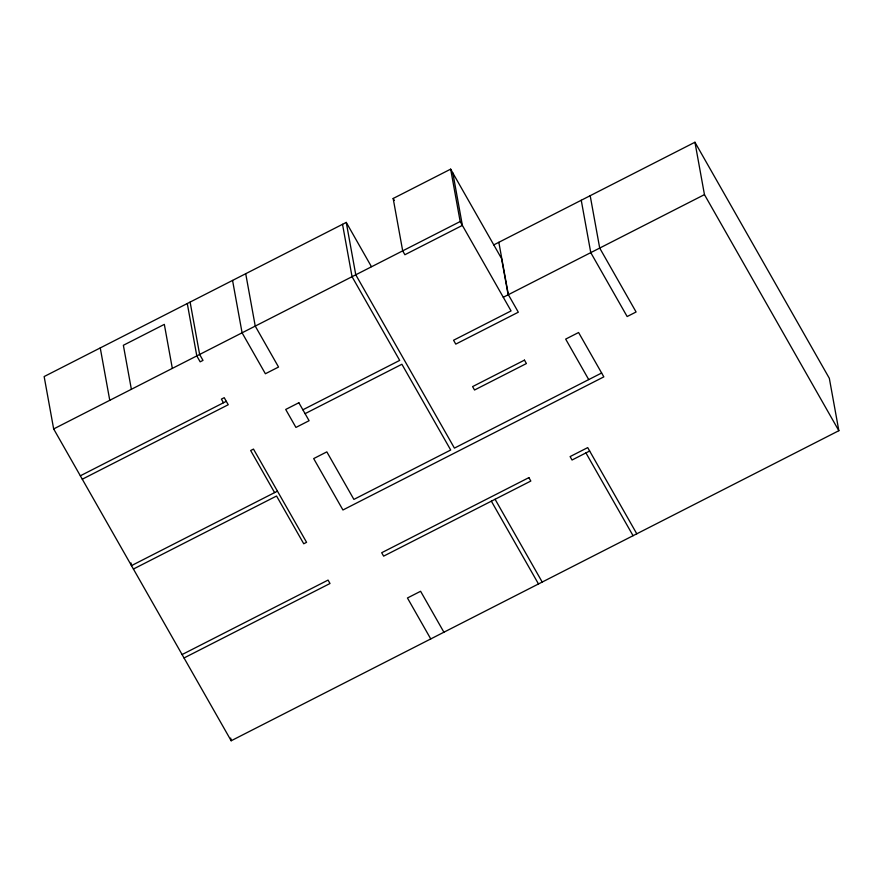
<?xml version="1.0" encoding="UTF-8"?>
<svg xmlns="http://www.w3.org/2000/svg" width="883" height="883" viewBox="0 0 883 883"><rect width="100%" height="100%" fill="white"/><g stroke="black" fill="none" stroke-linecap="round" stroke-linejoin="round"><path stroke-width="1.32" d="M371.423 266.644L346.257 222.417L44.15 376.555L53.664 428.939L231.169 740.76L838.85 430.705L829.336 378.321L694.943 142.24L493.774 244.889M452.858 173.013L462.383 225.397L404.889 254.734L402.692 250.86L393.167 198.476L450.661 169.15L501.544 258.531L508.133 294.801M53.664 428.939L460.175 221.534L450.661 169.15M80.342 475.794L226.302 401.324M82.285 479.204L228.244 404.734L224.227 397.681L221.401 399.127L223.476 402.758M503.288 297.262L704.457 194.624L694.943 142.24M302.88 409.789L399.69 360.396L352.052 276.699L342.527 224.315M305.076 413.663L401.897 364.26L450.705 450.01L353.895 499.403L326.831 451.875L313.675 458.586L342.935 509.988L603.829 376.864L578.586 332.516L565.672 339.105L588.718 379.591M277.439 491.158L131.479 565.628L130.993 562.946M133.421 569.038L276.556 496.014L303.741 543.773L306.578 542.328L253.487 449.083L250.662 450.529L274.613 492.604M601.632 373.001L454.425 448.111L355.772 274.801L346.257 222.417M182.097 654.557L328.068 580.087L330.01 583.497L184.039 657.967M589.656 451.014L572.041 460.01L570.098 456.599L587.714 447.604L636.786 533.807M704.457 194.624L838.85 430.705M460.175 221.534L511.058 310.915L453.564 340.242L455.771 344.116L518.321 312.196L508.354 294.679L498.84 242.295M585.937 452.913L633.067 535.705M393.167 198.476L394.271 200.419M495.087 499.27L542.206 582.063M491.356 501.169L538.487 583.961M443.906 632.217L420.606 591.279L407.449 597.99L430.749 638.928M590.186 195.695L599.712 248.079L636.091 311.986L627.151 316.544L590.771 252.637L581.246 200.253M245.717 273.719L255.242 326.092L278.542 367.041L265.386 373.752L242.085 332.814L232.56 280.43M190.11 302.085L199.635 354.469L203.002 360.385L200.165 361.82L196.799 355.915L187.284 303.531M172.328 368.399L164.326 324.381L123.366 345.275L131.368 389.293M230.684 738.067L231.169 740.76M100.254 347.935L109.768 400.319M298.862 402.747L285.706 409.458L295.937 427.427L309.094 420.705L298.862 402.747M524.469 360.132L472.593 386.599L474.535 390.01L526.411 363.542L524.469 360.132M528.884 477.626L381.688 552.725L383.619 556.135L530.826 481.036L528.884 477.626"/></g></svg>
